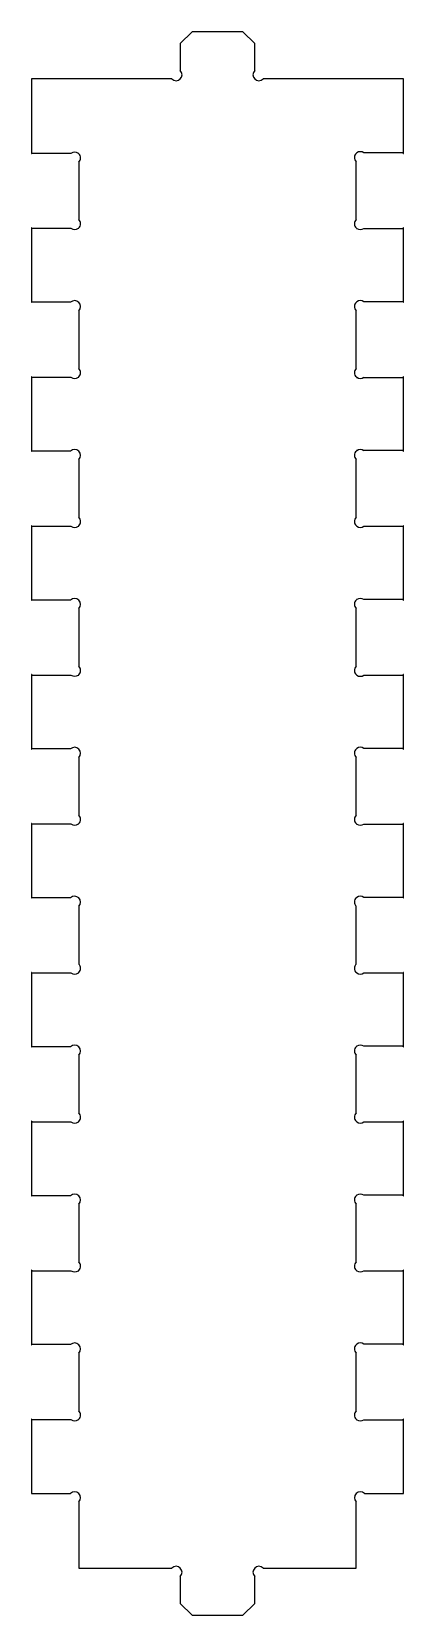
# Model space of a CAD drawing. Extents: x -0.25 to 1.72, y -0.25 to 8.12.
import ezdxf

# ---------------------------------------------------------------- set-up
doc = ezdxf.new("R2010")
doc.units = 0
doc.layers.get('0').update_dxf_attribs({"linetype": 'CONTINUOUS'})

msp = doc.modelspace()

# ---------------------------------------------------------------- linework, layer by layer
at = {"color": 7, "linetype": 'CONTINUOUS'}
for p, q in [((0.5999, 8.124), (0.5374, 8.0615)), ((0.8686, 8.124), (0.5999, 8.124)), ((0.9311, 8.0615), (0.8686, 8.124)), ((0.5374, 8.0615), (0.5374, 7.9182)), ((0.9311, 7.9182), (0.9311, 8.0615)), ((-0.25, 7.874), (-0.25, 7.4803)), ((0.4932, 7.874), (-0.25, 7.874)), ((1.7185, 7.874), (0.9753, 7.874)), ((1.7185, 7.4803), (1.7185, 7.874)), ((-0.25, 7.4803), (-0.2493, 7.4803)), ((-0.0416, 7.4806), (-0.2493, 7.4806)), ((-0.2493, 7.4806), (-0.2493, 7.4803)), ((-0.0007, 7.4806), (-0.0026, 7.4806)), ((-0.0007, 7.4789), (-0.0007, 7.4806)), ((1.472, 7.4833), (1.4697, 7.4833)), ((1.4697, 7.4833), (1.4697, 7.4815)), ((1.7173, 7.4833), (1.5092, 7.4833)), ((1.7173, 7.4803), (1.7173, 7.4833)), ((1.7173, 7.4803), (1.7185, 7.4803)), ((0, 7.4341), (0, 7.1308)), ((1.4685, 7.1308), (1.4685, 7.4361)), ((-0.25, 7.0866), (-0.25, 6.6929)), ((-0.2493, 7.0866), (-0.25, 7.0866)), ((-0.2493, 7.0866), (-0.2493, 7.0843)), ((-0.2493, 7.0843), (-0.0416, 7.0843)), ((-0.0026, 7.0843), (-0.0007, 7.0843)), ((-0.0007, 7.0843), (-0.0007, 7.086)), ((1.4697, 7.0855), (1.4697, 7.0836)), ((1.4697, 7.0836), (1.472, 7.0836)), ((1.5092, 7.0836), (1.7173, 7.0836)), ((1.7173, 7.0836), (1.7173, 7.0866)), ((1.7185, 7.0866), (1.7173, 7.0866)), ((1.7185, 6.6929), (1.7185, 7.0866)), ((-0.25, 6.6929), (-0.2493, 6.6929)), ((-0.0439, 6.6932), (-0.2493, 6.6932)), ((-0.2493, 6.6932), (-0.2493, 6.6929)), ((0, 6.6487), (0, 6.3434)), ((1.4685, 6.3434), (1.4685, 6.6487)), ((1.472, 6.6959), (1.4697, 6.6959)), ((1.4697, 6.6959), (1.4697, 6.694)), ((1.7173, 6.6959), (1.5092, 6.6959)), ((1.7173, 6.6929), (1.7173, 6.6959)), ((1.7173, 6.6929), (1.7185, 6.6929)), ((-0.25, 6.2992), (-0.25, 5.9055)), ((-0.2493, 6.2992), (-0.25, 6.2992)), ((-0.2493, 6.2992), (-0.2493, 6.2969)), ((-0.2493, 6.2969), (-0.0416, 6.2969)), ((-0.0026, 6.2969), (-0.0007, 6.2969)), ((-0.0007, 6.2969), (-0.0007, 6.2986)), ((1.4697, 6.2981), (1.4697, 6.2962)), ((1.4697, 6.2962), (1.472, 6.2962)), ((1.5092, 6.2962), (1.7173, 6.2962)), ((1.7173, 6.2962), (1.7173, 6.2992)), ((1.7185, 6.2992), (1.7173, 6.2992)), ((1.7185, 5.9055), (1.7185, 6.2992)), ((-0.25, 5.9055), (-0.2493, 5.9055)), ((-0.0439, 5.9058), (-0.2493, 5.9058)), ((-0.2493, 5.9058), (-0.2493, 5.9055)), ((1.472, 5.9085), (1.4697, 5.9085)), ((1.4697, 5.9085), (1.4697, 5.9066)), ((1.7173, 5.9085), (1.5092, 5.9085)), ((1.7173, 5.9055), (1.7173, 5.9085)), ((1.7173, 5.9055), (1.7185, 5.9055)), ((0, 5.8613), (0, 5.556)), ((1.4685, 5.556), (1.4685, 5.8613)), ((-0.25, 5.5118), (-0.25, 5.1181)), ((-0.2493, 5.5118), (-0.25, 5.5118)), ((-0.2493, 5.5118), (-0.2493, 5.5095)), ((-0.2493, 5.5095), (-0.0416, 5.5095)), ((-0.0026, 5.5095), (-0.0007, 5.5095)), ((-0.0007, 5.5095), (-0.0007, 5.5112)), ((1.4697, 5.5107), (1.4697, 5.5088)), ((1.4697, 5.5088), (1.472, 5.5088)), ((1.5092, 5.5088), (1.7173, 5.5088)), ((1.7173, 5.5088), (1.7173, 5.5118)), ((1.7185, 5.5118), (1.7173, 5.5118)), ((1.7185, 5.1181), (1.7185, 5.5118)), ((-0.25, 5.1181), (-0.2493, 5.1181)), ((-0.0439, 5.1184), (-0.2493, 5.1184)), ((-0.2493, 5.1184), (-0.2493, 5.1181)), ((1.472, 5.1211), (1.4697, 5.1211)), ((1.4697, 5.1211), (1.4697, 5.1192)), ((1.7173, 5.1211), (1.5092, 5.1211)), ((1.7173, 5.1181), (1.7173, 5.1211)), ((1.7173, 5.1181), (1.7185, 5.1181)), ((0, 5.0739), (0, 4.7686)), ((1.4685, 4.7686), (1.4685, 5.0739)), ((-0.25, 4.7244), (-0.25, 4.3307)), ((-0.2493, 4.7244), (-0.25, 4.7244)), ((-0.2493, 4.7244), (-0.2493, 4.7221)), ((-0.2493, 4.7221), (-0.0416, 4.7221)), ((-0.0026, 4.7221), (-0.0007, 4.7221)), ((-0.0007, 4.7221), (-0.0007, 4.7238)), ((1.4697, 4.7233), (1.4697, 4.7214)), ((1.4697, 4.7214), (1.472, 4.7214)), ((1.5092, 4.7214), (1.7173, 4.7214)), ((1.7173, 4.7214), (1.7173, 4.7244)), ((1.7185, 4.7244), (1.7173, 4.7244)), ((1.7185, 4.3307), (1.7185, 4.7244)), ((-0.25, 4.3307), (-0.2493, 4.3307)), ((-0.0439, 4.331), (-0.2493, 4.331)), ((-0.2493, 4.331), (-0.2493, 4.3307)), ((0, 4.2865), (0, 3.9812)), ((1.4685, 3.9812), (1.4685, 4.2865)), ((1.472, 4.3337), (1.4697, 4.3337)), ((1.4697, 4.3337), (1.4697, 4.3318)), ((1.7173, 4.3337), (1.5092, 4.3337)), ((1.7173, 4.3307), (1.7173, 4.3337)), ((1.7173, 4.3307), (1.7185, 4.3307)), ((-0.25, 3.937), (-0.25, 3.5433)), ((-0.2493, 3.937), (-0.25, 3.937)), ((-0.2493, 3.937), (-0.2493, 3.9347)), ((-0.0007, 3.9347), (-0.0007, 3.9364)), ((1.4697, 3.9359), (1.4697, 3.934)), ((1.7173, 3.934), (1.7173, 3.937)), ((1.7185, 3.937), (1.7173, 3.937)), ((1.7185, 3.5433), (1.7185, 3.937)), ((-0.2493, 3.9347), (-0.0416, 3.9347)), ((-0.0026, 3.9347), (-0.0007, 3.9347)), ((1.4697, 3.934), (1.472, 3.934)), ((1.5092, 3.934), (1.7173, 3.934)), ((-0.25, 3.5433), (-0.2493, 3.5433)), ((-0.0439, 3.5436), (-0.2493, 3.5436)), ((-0.2493, 3.5436), (-0.2493, 3.5433)), ((1.472, 3.5463), (1.4697, 3.5463)), ((1.4697, 3.5463), (1.4697, 3.5444)), ((1.7173, 3.5463), (1.5092, 3.5463)), ((1.7173, 3.5433), (1.7173, 3.5463)), ((1.7173, 3.5433), (1.7185, 3.5433)), ((0, 3.4991), (0, 3.1938)), ((1.4685, 3.1938), (1.4685, 3.4991)), ((-0.25, 3.1496), (-0.25, 2.7559)), ((-0.2493, 3.1496), (-0.25, 3.1496)), ((-0.2493, 3.1496), (-0.2493, 3.1473)), ((-0.2493, 3.1473), (-0.0416, 3.1473)), ((-0.0026, 3.1473), (-0.0007, 3.1473)), ((-0.0007, 3.1473), (-0.0007, 3.149)), ((1.4697, 3.1485), (1.4697, 3.1466)), ((1.4697, 3.1466), (1.472, 3.1466)), ((1.5092, 3.1466), (1.7173, 3.1466)), ((1.7173, 3.1466), (1.7173, 3.1496)), ((1.7185, 3.1496), (1.7173, 3.1496)), ((1.7185, 2.7559), (1.7185, 3.1496)), ((-0.25, 2.7559), (-0.2493, 2.7559)), ((-0.0439, 2.7562), (-0.2493, 2.7562)), ((-0.2493, 2.7562), (-0.2493, 2.7559)), ((0, 2.7117), (0, 2.4064)), ((1.4685, 2.4064), (1.4685, 2.7117)), ((1.472, 2.7589), (1.4697, 2.7589)), ((1.4697, 2.7589), (1.4697, 2.757)), ((1.7173, 2.7589), (1.5092, 2.7589)), ((1.7173, 2.7559), (1.7173, 2.7589)), ((1.7173, 2.7559), (1.7185, 2.7559)), ((-0.25, 2.3622), (-0.25, 1.9685)), ((-0.2493, 2.3622), (-0.25, 2.3622)), ((-0.2493, 2.3622), (-0.2493, 2.3599)), ((-0.2493, 2.3599), (-0.0416, 2.3599)), ((-0.0026, 2.3599), (-0.0007, 2.3599)), ((-0.0007, 2.3599), (-0.0007, 2.3616)), ((1.4697, 2.3611), (1.4697, 2.3592)), ((1.4697, 2.3592), (1.472, 2.3592)), ((1.5092, 2.3592), (1.7173, 2.3592)), ((1.7173, 2.3592), (1.7173, 2.3622)), ((1.7185, 2.3622), (1.7173, 2.3622)), ((1.7185, 1.9685), (1.7185, 2.3622)), ((-0.25, 1.9685), (-0.2493, 1.9685)), ((-0.0439, 1.9688), (-0.2493, 1.9688)), ((-0.2493, 1.9688), (-0.2493, 1.9685)), ((1.472, 1.9715), (1.4697, 1.9715)), ((1.4697, 1.9715), (1.4697, 1.9696)), ((1.7173, 1.9715), (1.5092, 1.9715)), ((1.7173, 1.9685), (1.7173, 1.9715)), ((1.7173, 1.9685), (1.7185, 1.9685)), ((0, 1.9243), (0, 1.619)), ((1.4685, 1.619), (1.4685, 1.9243)), ((-0.25, 1.5748), (-0.25, 1.1811)), ((-0.2493, 1.5748), (-0.25, 1.5748)), ((-0.2493, 1.5748), (-0.2493, 1.5724)), ((-0.2493, 1.5724), (-0.0416, 1.5724)), ((-0.0026, 1.5724), (-0.0007, 1.5724)), ((-0.0007, 1.5724), (-0.0007, 1.5742)), ((1.4697, 1.5737), (1.4697, 1.5718)), ((1.4697, 1.5718), (1.472, 1.5718)), ((1.5092, 1.5718), (1.7173, 1.5718)), ((1.7173, 1.5718), (1.7173, 1.5748)), ((1.7185, 1.5748), (1.7173, 1.5748)), ((1.7185, 1.1811), (1.7185, 1.5748)), ((-0.25, 1.1811), (-0.2493, 1.1811)), ((-0.0439, 1.1814), (-0.2493, 1.1814)), ((-0.2493, 1.1814), (-0.2493, 1.1811)), ((1.472, 1.1841), (1.4697, 1.1841)), ((1.4697, 1.1841), (1.4697, 1.1822)), ((1.7173, 1.1841), (1.5092, 1.1841)), ((1.7173, 1.1811), (1.7173, 1.1841)), ((1.7173, 1.1811), (1.7185, 1.1811)), ((0, 1.1369), (0, 0.8316)), ((1.4685, 0.8316), (1.4685, 1.1369)), ((-0.25, 0.7874), (-0.25, 0.3937)), ((-0.2493, 0.7874), (-0.25, 0.7874)), ((-0.2493, 0.7874), (-0.2493, 0.785)), ((-0.2493, 0.785), (-0.0416, 0.785)), ((-0.0026, 0.785), (-0.0007, 0.785)), ((-0.0007, 0.785), (-0.0007, 0.7868)), ((1.4697, 0.7863), (1.4697, 0.7844)), ((1.4697, 0.7844), (1.472, 0.7844)), ((1.5092, 0.7844), (1.7173, 0.7844)), ((1.7173, 0.7844), (1.7173, 0.7874)), ((1.7185, 0.7874), (1.7173, 0.7874)), ((1.7185, 0.3937), (1.7185, 0.7874)), ((-0.25, 0.3937), (-0.0442, 0.3937)), ((0, 0.3495), (0, 0)), ((1.4685, 0), (1.4685, 0.3495)), ((1.5127, 0.3937), (1.7185, 0.3937)), ((0, 0), (0.4932, 0)), ((0.9753, 0), (1.4685, 0)), ((0.5374, -0.0442), (0.5374, -0.1875)), ((0.9311, -0.1875), (0.9311, -0.0442)), ((0.5374, -0.1875), (0.5999, -0.25)), ((0.5999, -0.25), (0.8686, -0.25)), ((0.8686, -0.25), (0.9311, -0.1875))]:
    msp.add_line(p, q, dxfattribs=at)
for centre, radius, start, end in [((0.5153, 7.8961), 0.0313, 225, 45), ((0.9532, 7.8961), 0.0313, 135, 315), ((-0.0221, 7.4562), 0.0312, 51.48523, 128.51477), ((-0.0221, 7.4562), 0.0312, 315, 46.71358), ((1.4906, 7.4582), 0.0312, 131.97238, 225), ((1.4906, 7.4582), 0.0312, 53.42781, 126.57219), ((-0.0221, 7.1087), 0.0313, 313.28642, 45), ((1.4906, 7.1087), 0.0312, 135, 228.02762), ((-0.0221, 7.1087), 0.0313, 231.48523, 308.51477), ((1.4906, 7.1087), 0.0312, 233.42781, 306.57219), ((-0.0221, 6.6708), 0.0312, 315, 134.12904), ((1.4906, 6.6708), 0.0312, 53.42781, 126.57219), ((1.4906, 6.6708), 0.0312, 131.97238, 225), ((-0.0221, 6.3213), 0.0312, 231.48523, 308.51477), ((-0.0221, 6.3213), 0.0312, 313.28642, 45), ((1.4906, 6.3213), 0.0312, 135, 228.02762), ((1.4906, 6.3213), 0.0312, 233.42781, 306.57219), ((-0.0221, 5.8834), 0.0312, 315, 134.12904), ((1.4906, 5.8834), 0.0312, 131.97238, 225), ((1.4906, 5.8834), 0.0312, 53.42781, 126.57219), ((-0.0221, 5.5339), 0.0312, 313.28642, 45), ((1.4906, 5.5339), 0.0312, 135, 228.02762), ((-0.0221, 5.5339), 0.0312, 231.48523, 308.51477), ((1.4906, 5.5339), 0.0312, 233.42781, 306.57219), ((-0.0221, 5.096), 0.0312, 315, 134.12904), ((1.4906, 5.096), 0.0312, 131.97238, 225), ((1.4906, 5.096), 0.0312, 53.42781, 126.57219), ((-0.0221, 4.7465), 0.0312, 231.48523, 308.51477), ((-0.0221, 4.7465), 0.0312, 313.28642, 45), ((1.4906, 4.7465), 0.0312, 135, 228.02762), ((1.4906, 4.7465), 0.0312, 233.42781, 306.57219), ((-0.0221, 4.3086), 0.0312, 315, 134.12904), ((1.4906, 4.3086), 0.0312, 131.97238, 225), ((1.4906, 4.3086), 0.0312, 53.42781, 126.57219), ((-0.0221, 3.9591), 0.0312, 313.28642, 45), ((1.4906, 3.9591), 0.0312, 135, 228.02762), ((-0.0221, 3.9591), 0.0312, 231.48523, 308.51477), ((1.4906, 3.9591), 0.0312, 233.42781, 306.57219), ((-0.0221, 3.5212), 0.0312, 315, 134.12904), ((1.4906, 3.5212), 0.0312, 131.97238, 225), ((1.4906, 3.5212), 0.0312, 53.42781, 126.57219), ((-0.0221, 3.1717), 0.0312, 313.28642, 45), ((1.4906, 3.1717), 0.0312, 135, 228.02762), ((-0.0221, 3.1717), 0.0312, 231.48523, 308.51477), ((1.4906, 3.1717), 0.0312, 233.42781, 306.57219), ((-0.0221, 2.7338), 0.0312, 315, 134.12904), ((1.4906, 2.7338), 0.0312, 53.42781, 126.57219), ((1.4906, 2.7338), 0.0312, 131.97238, 225), ((-0.0221, 2.3843), 0.0312, 231.48523, 308.51477), ((-0.0221, 2.3843), 0.0312, 313.28642, 45), ((1.4906, 2.3843), 0.0312, 135, 228.02762), ((1.4906, 2.3843), 0.0312, 233.42781, 306.57219), ((-0.0221, 1.9464), 0.0312, 315, 134.12904), ((1.4906, 1.9464), 0.0312, 131.97238, 225), ((1.4906, 1.9464), 0.0312, 53.42781, 126.57219), ((-0.0221, 1.5969), 0.0312, 313.28642, 45), ((1.4906, 1.5969), 0.0312, 135, 228.02762), ((-0.0221, 1.5969), 0.0312, 231.48523, 308.51477), ((1.4906, 1.5969), 0.0312, 233.42781, 306.57219), ((-0.0221, 1.159), 0.0312, 315, 134.12904), ((1.4906, 1.159), 0.0312, 131.97238, 225), ((1.4906, 1.159), 0.0312, 53.42781, 126.57219), ((-0.0221, 0.8095), 0.0312, 231.48523, 308.51477), ((-0.0221, 0.8095), 0.0312, 313.28642, 45), ((1.4906, 0.8095), 0.0312, 135, 228.02762), ((1.4906, 0.8095), 0.0312, 233.42781, 306.57219), ((-0.0221, 0.3716), 0.0312, 315, 135), ((1.4906, 0.3716), 0.0312, 45, 225), ((0.5153, -0.0221), 0.0313, 315, 135), ((0.9532, -0.0221), 0.0312, 45, 225)]:
    msp.add_arc(centre, radius, start, end, dxfattribs=at)

doc.saveas('drawing.dxf')
